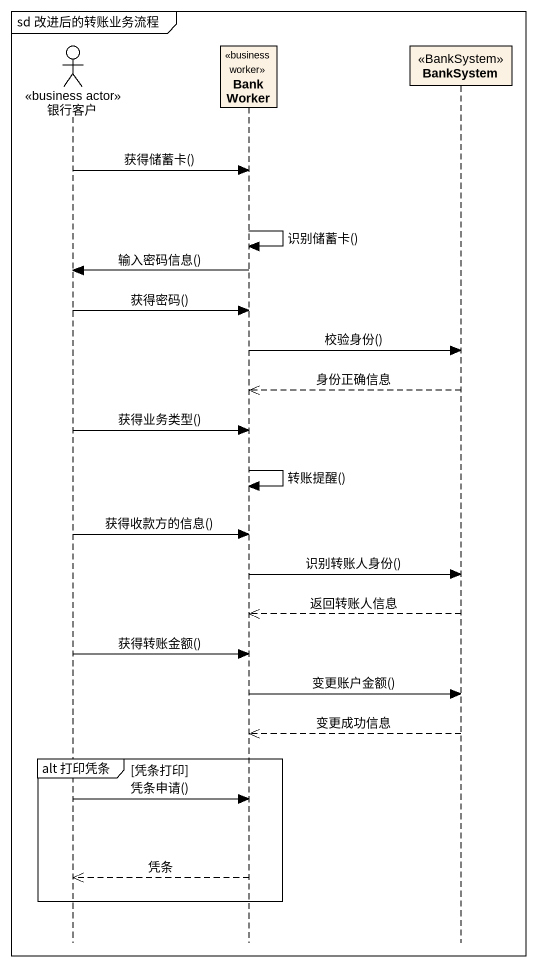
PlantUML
@startuml
mainframe sd 改进后的转账业务流程
hide footbox
actor 银行客户 <<business actor>>
participant BankWorker <<business worker>>
participant BankSystem <<BankSystem>>

银行客户 -> BankWorker : 获得储蓄卡()
BankWorker -> BankWorker : 识别储蓄卡()
BankWorker -> 银行客户 : 输入密码信息()
银行客户 -> BankWorker : 获得密码()
BankWorker -> BankSystem : 校验身份()
BankSystem -->> BankWorker : 身份正确信息
银行客户 -> BankWorker : 获得业务类型()
BankWorker -> BankWorker : 转账提醒()
银行客户 -> BankWorker : 获得收款方的信息()
BankWorker -> BankSystem : 识别转账人身份()
BankSystem -->> BankWorker : 返回转账人信息
银行客户 -> BankWorker : 获得转账金额()
BankWorker -> BankSystem : 变更账户金额()
BankSystem -->> BankWorker : 变更成功信息
group alt 打印凭条 [凭条打印]
  银行客户 -> BankWorker : 凭条申请()
  BankWorker -->> 银行客户 : 凭条
end
@enduml
